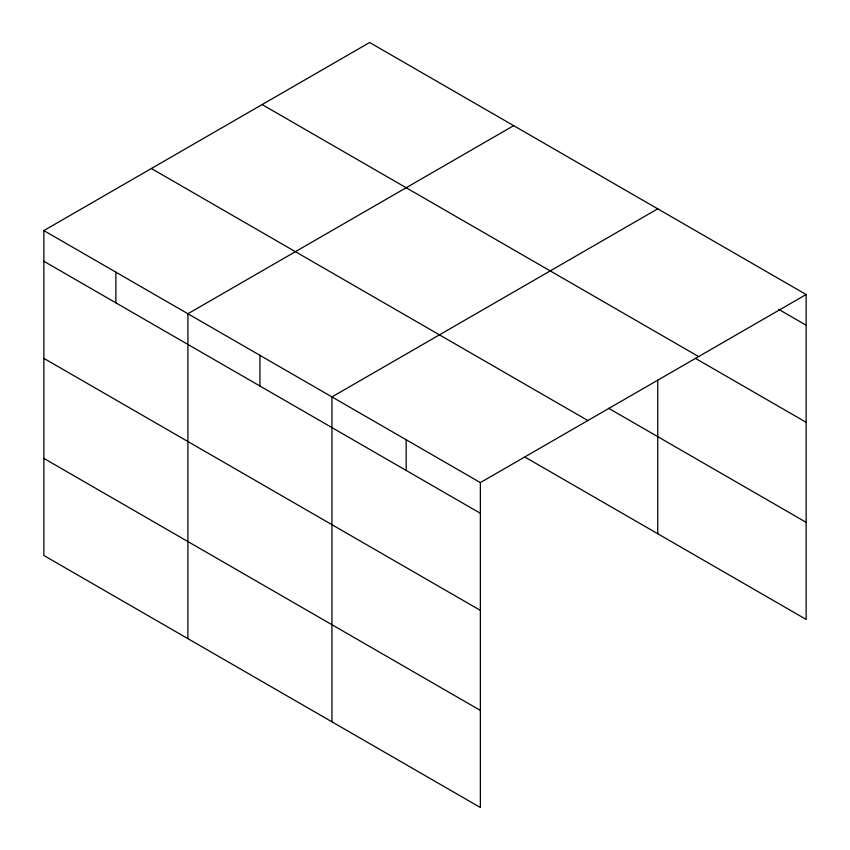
<?xml version="1.0" encoding="UTF-8"?>
<svg xmlns="http://www.w3.org/2000/svg" width="850" height="850" viewBox="0 0 850 850"><rect width="100%" height="100%" fill="white"/><g stroke="black" fill="none" stroke-linecap="round" stroke-linejoin="round"><path stroke-width="1.27" d="M43.86 230.584L480.367 482.598L480.367 807.5L43.86 555.486L43.86 230.584L369.633 42.5L806.14 294.514L806.14 619.416L525.109 457.162M513.676 125.662L187.903 313.746L187.903 638.648M657.73 208.834L331.957 396.918L331.957 721.809M480.367 482.598L806.14 294.514M778.738 309.379L806.14 325.199M262.129 104.571L698.636 356.586M695.406 358.36L806.14 422.291M608.568 408.255L806.14 522.325M151.364 168.512L587.871 420.538M43.86 261.269L480.367 513.283M43.86 358.36L480.367 610.374M43.86 458.394L480.367 710.409M657.73 380.046L657.73 533.726M406.162 439.758L406.162 470.443M259.93 355.332L259.93 386.017M115.887 272.17L115.887 302.855"/></g></svg>
